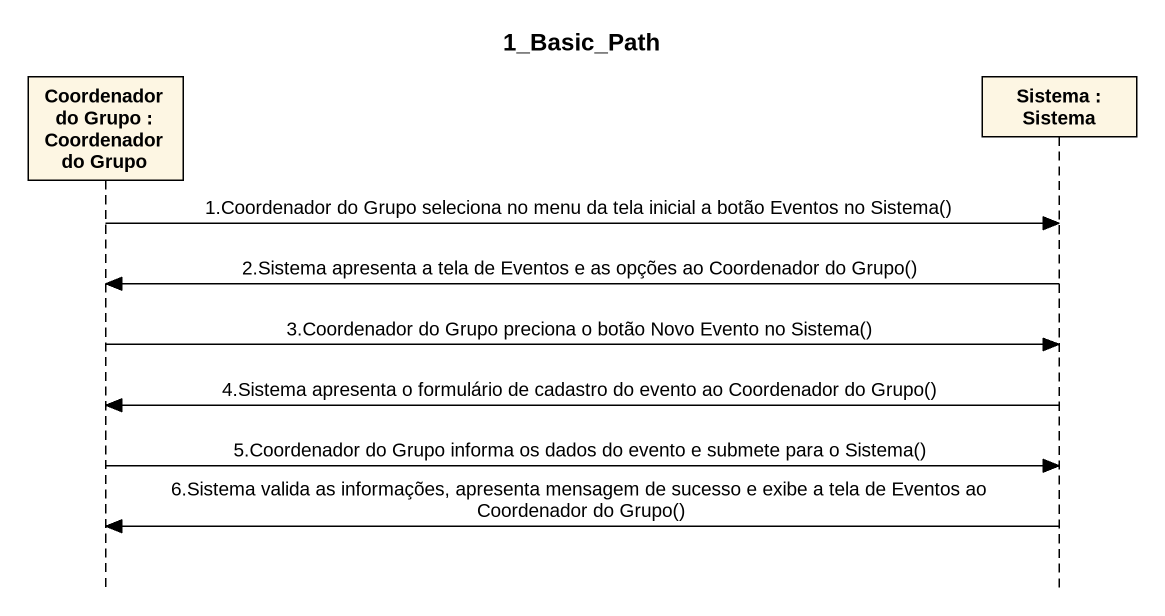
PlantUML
@startuml
title 1_Basic_Path
hide footbox
participant "Coordenador do Grupo : Coordenador do Grupo" as Coordenador_do_Grupo
participant "Sistema : Sistema" as Sistema

Coordenador_do_Grupo -> Sistema : 1.Coordenador do Grupo seleciona no menu da tela inicial a botão Eventos no Sistema()
Sistema -> Coordenador_do_Grupo : 2.Sistema apresenta a tela de Eventos e as opções ao Coordenador do Grupo()
Coordenador_do_Grupo -> Sistema : 3.Coordenador do Grupo preciona o botão Novo Evento no Sistema()
Sistema -> Coordenador_do_Grupo : 4.Sistema apresenta o formulário de cadastro do evento ao Coordenador do Grupo()
Coordenador_do_Grupo -> Sistema : 5.Coordenador do Grupo informa os dados do evento e submete para o Sistema()
Sistema -> Coordenador_do_Grupo : 6.Sistema valida as informações, apresenta mensagem de sucesso e exibe a tela de Eventos ao Coordenador do Grupo()
@enduml
